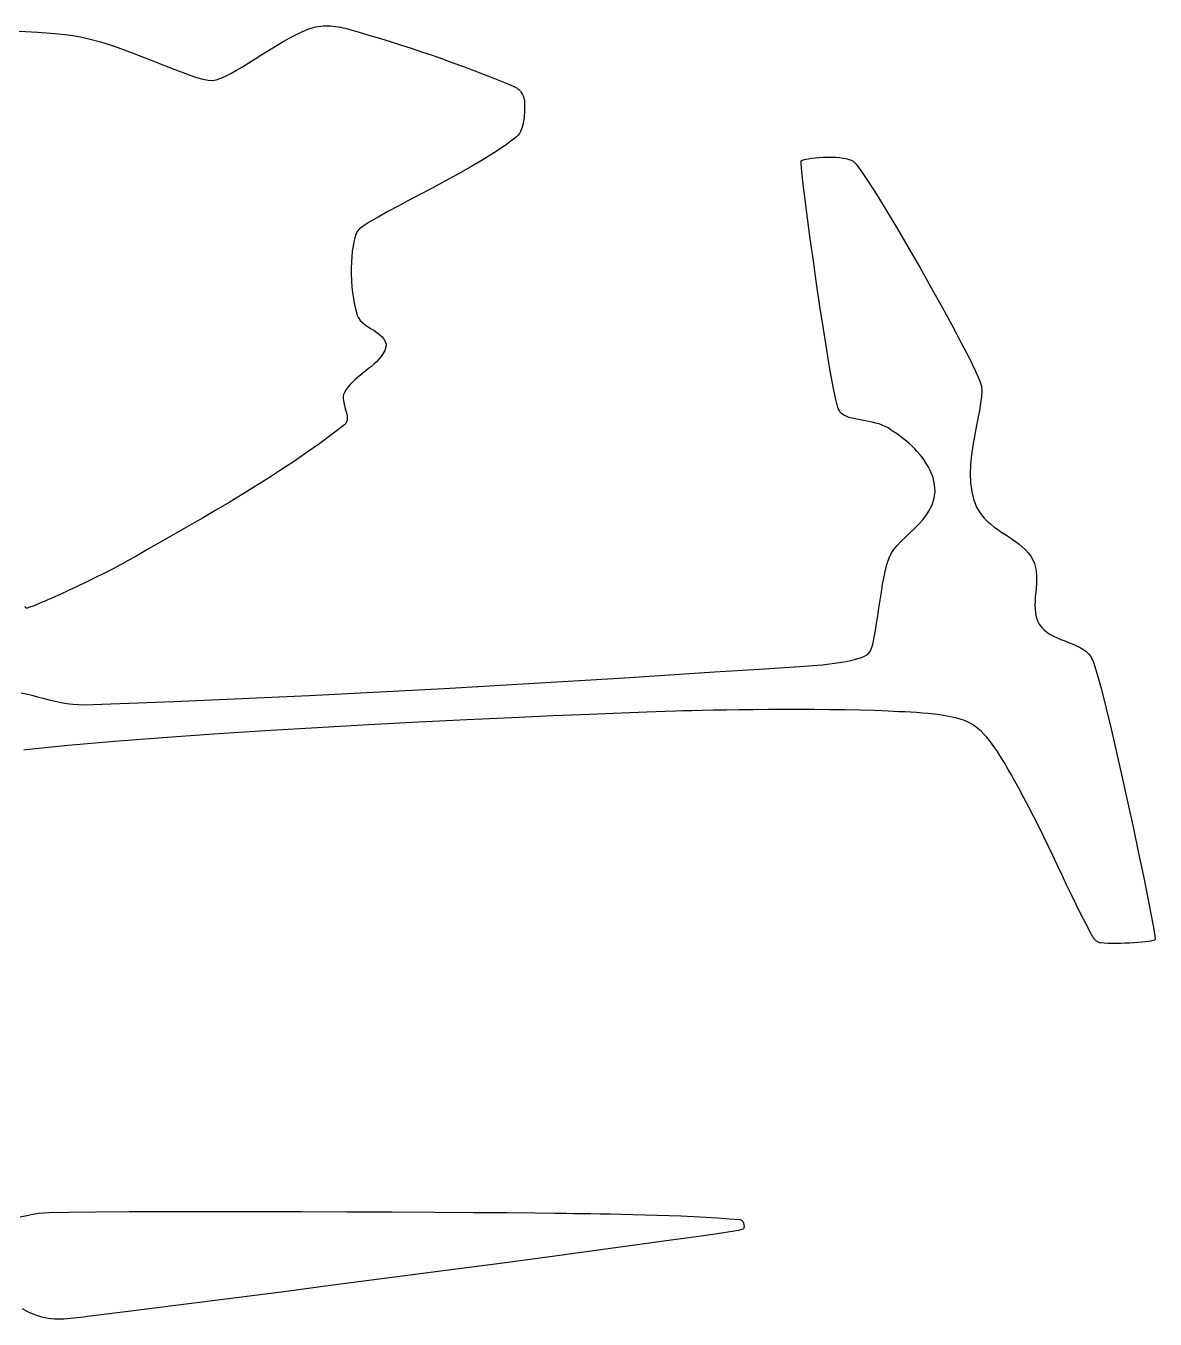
# Model space of a CAD drawing. Extents: x 29 to 1430, y 34 to 1434.
# Drawn here: x 791.5 to 967, y 841.5 to 1042.5 of the extents above; entities that cross this region are included whole.
import ezdxf

# ---------------------------------------------------------------- set-up
doc = ezdxf.new("R2010")
doc.units = 0
doc.header["$MEASUREMENT"] = 0
doc.layers.get('0').update_dxf_attribs({"linetype": 'CONTINUOUS'})

msp = doc.modelspace()

# ---------------------------------------------------------------- linework, layer by layer
at = {"color": 0, "true_color": 0x000000}
for points in [[(790.45, 1041.67), (793.34, 1041.49), (796.04, 1041.27), (798.5, 1041), (799.97, 1040.76), (801.51, 1040.41), (803.11, 1039.97), (804.74, 1039.46), (806.38, 1038.9), (808.03, 1038.29), (809.65, 1037.67), (811.24, 1037.04), (812.78, 1036.42), (814.24, 1035.84), (815.61, 1035.31), (816.88, 1034.84), (818.01, 1034.46), (819.01, 1034.18), (819.84, 1034.02), (820.5, 1034), (821.1, 1034.11), (821.79, 1034.34), (822.54, 1034.67), (823.36, 1035.08), (824.24, 1035.57), (825.16, 1036.12), (826.13, 1036.72), (827.14, 1037.35), (828.17, 1038), (829.21, 1038.65), (830.28, 1039.31), (831.34, 1039.94), (832.41, 1040.54), (833.46, 1041.09), (834.49, 1041.58), (835.5, 1042), (835.85, 1042.12), (836.22, 1042.23), (836.58, 1042.31), (836.96, 1042.38), (837.33, 1042.42), (837.71, 1042.46), (838.09, 1042.47), (838.48, 1042.47), (838.86, 1042.45), (839.25, 1042.43), (839.63, 1042.38), (840.01, 1042.33), (840.39, 1042.26), (840.77, 1042.18), (841.14, 1042.1), (841.5, 1042), (843.15, 1041.53), (844.8, 1041.05), (846.45, 1040.55), (848.1, 1040.04), (849.74, 1039.52), (851.38, 1038.99), (853.01, 1038.45), (854.64, 1037.9), (856.26, 1037.33), (857.88, 1036.75), (859.5, 1036.16), (861.11, 1035.55), (862.72, 1034.93), (864.32, 1034.3), (865.91, 1033.66), (867.5, 1033), (867.66, 1032.92), (867.82, 1032.82), (867.97, 1032.71), (868.11, 1032.59), (868.25, 1032.45), (868.37, 1032.3), (868.48, 1032.14), (868.59, 1031.97), (868.68, 1031.8), (868.76, 1031.62), (868.83, 1031.43), (868.89, 1031.25), (868.94, 1031.06), (868.97, 1030.87), (868.99, 1030.68), (869, 1030.5), (869, 1030.14), (869, 1029.77), (868.99, 1029.39), (868.98, 1029), (868.96, 1028.62), (868.92, 1028.23), (868.88, 1027.85), (868.81, 1027.47), (868.74, 1027.1), (868.64, 1026.75), (868.52, 1026.41), (868.37, 1026.08), (868.2, 1025.77), (868, 1025.49), (867.77, 1025.23), (867.5, 1025), (866, 1023.9), (864.33, 1022.8), (862.54, 1021.68), (860.65, 1020.57), (858.71, 1019.46), (856.73, 1018.38), (854.77, 1017.33), (852.84, 1016.31), (850.99, 1015.33), (849.25, 1014.41), (847.66, 1013.56), (846.24, 1012.77), (845.03, 1012.06), (844.06, 1011.44), (843.37, 1010.92), (843, 1010.5), (842.8, 1010.08), (842.63, 1009.55), (842.47, 1008.93), (842.34, 1008.23), (842.23, 1007.45), (842.15, 1006.62), (842.1, 1005.74), (842.07, 1004.81), (842.07, 1003.87), (842.11, 1002.91), (842.17, 1001.95), (842.27, 1000.99), (842.4, 1000.06), (842.56, 999.16), (842.76, 998.3), (843, 997.5), (843.19, 997.09), (843.47, 996.72), (843.83, 996.37), (844.24, 996.04), (844.68, 995.72), (845.15, 995.42), (845.61, 995.12), (846.06, 994.81), (846.48, 994.5), (846.85, 994.16), (847.14, 993.81), (847.36, 993.43), (847.47, 993.01), (847.45, 992.56), (847.31, 992.06), (847, 991.5), (846.69, 991.07), (846.35, 990.67), (845.98, 990.29), (845.59, 989.92), (845.19, 989.57), (844.77, 989.22), (844.35, 988.88), (843.92, 988.55), (843.5, 988.21), (843.08, 987.87), (842.68, 987.52), (842.29, 987.15), (841.92, 986.77), (841.58, 986.37), (841.27, 985.95), (841, 985.5), (840.88, 985.21), (840.82, 984.91), (840.82, 984.58), (840.85, 984.25), (840.91, 983.9), (841, 983.55), (841.09, 983.19), (841.19, 982.84), (841.29, 982.49), (841.37, 982.15), (841.42, 981.82), (841.44, 981.51), (841.42, 981.22), (841.34, 980.95), (841.21, 980.71), (841, 980.5), (839.1, 979.04), (837.17, 977.61), (835.21, 976.22), (833.23, 974.86), (831.23, 973.53), (829.22, 972.22), (827.18, 970.94), (825.13, 969.68), (823.07, 968.44), (821, 967.21), (818.93, 965.99), (816.84, 964.79), (814.76, 963.59), (812.67, 962.39), (810.58, 961.2), (808.5, 960), (807.42, 959.39), (806.23, 958.75), (804.95, 958.08), (803.62, 957.4), (802.24, 956.71), (800.86, 956.04), (799.48, 955.38), (798.14, 954.74), (796.85, 954.15), (795.65, 953.61), (794.55, 953.13), (793.58, 952.72), (792.77, 952.39), (792.14, 952.15), (791.71, 952.02), (791.5, 952), (791.39, 952.26)], [(790.75, 938.86), (791.56, 938.68), (792.42, 938.47), (793.3, 938.24), (794.21, 938.01), (795.12, 937.78), (796.05, 937.56), (796.97, 937.36), (797.89, 937.2), (798.79, 937.08), (799.66, 937.01), (800.5, 937), (807.51, 937.24), (814.51, 937.5), (821.52, 937.79), (828.52, 938.1), (835.52, 938.43), (842.52, 938.78), (849.52, 939.15), (856.52, 939.53), (863.52, 939.93), (870.52, 940.34), (877.52, 940.77), (884.52, 941.2), (891.51, 941.64), (898.51, 942.09), (905.5, 942.54), (912.5, 943), (913.16, 943.04), (913.85, 943.1), (914.57, 943.16), (915.31, 943.22), (916.05, 943.3), (916.8, 943.39), (917.55, 943.49), (918.27, 943.6), (918.98, 943.72), (919.64, 943.85), (920.27, 944.01), (920.85, 944.17), (921.37, 944.35), (921.83, 944.55), (922.21, 944.77), (922.5, 945), (922.74, 945.35), (922.96, 945.9), (923.16, 946.63), (923.35, 947.51), (923.54, 948.51), (923.71, 949.61), (923.89, 950.78), (924.07, 952), (924.25, 953.25), (924.45, 954.49), (924.65, 955.71), (924.87, 956.87), (925.12, 957.96), (925.38, 958.94), (925.68, 959.8), (926, 960.5), (926.4, 961.12), (926.91, 961.73), (927.5, 962.35), (928.15, 962.99), (928.84, 963.64), (929.54, 964.31), (930.23, 965.01), (930.88, 965.75), (931.47, 966.52), (931.98, 967.34), (932.39, 968.21), (932.67, 969.13), (932.79, 970.12), (932.73, 971.17), (932.48, 972.3), (932, 973.5), (931.74, 974.01), (931.44, 974.5), (931.13, 974.98), (930.79, 975.45), (930.42, 975.9), (930.04, 976.33), (929.64, 976.76), (929.22, 977.16), (928.78, 977.56), (928.34, 977.94), (927.88, 978.31), (927.42, 978.67), (926.94, 979.02), (926.46, 979.36), (925.98, 979.68), (925.5, 980), (925.06, 980.25), (924.6, 980.45), (924.1, 980.63), (923.58, 980.77), (923.04, 980.9), (922.5, 981.01), (921.95, 981.11), (921.41, 981.2), (920.88, 981.3), (920.37, 981.4), (919.88, 981.52), (919.41, 981.65), (918.99, 981.81), (918.61, 982), (918.28, 982.23), (918, 982.5), (917.71, 983.19), (917.35, 984.61), (916.93, 986.64), (916.46, 989.2), (915.96, 992.16), (915.44, 995.42), (914.91, 998.89), (914.38, 1002.44), (913.88, 1005.98), (913.41, 1009.4), (912.98, 1012.6), (912.61, 1015.46), (912.32, 1017.89), (912.11, 1019.78), (912, 1021.02), (912, 1021.5)], [(912, 1021.5), (912.12, 1021.58), (912.36, 1021.66), (912.7, 1021.74), (913.12, 1021.82), (913.62, 1021.89), (914.18, 1021.96), (914.78, 1022.01), (915.42, 1022.06), (916.07, 1022.08), (916.73, 1022.08), (917.37, 1022.06), (918, 1022.02), (918.59, 1021.94), (919.13, 1021.83), (919.6, 1021.68), (920, 1021.5), (920.53, 1020.96), (921.37, 1019.82), (922.49, 1018.15), (923.83, 1016.04), (925.35, 1013.58), (926.99, 1010.84), (928.71, 1007.9), (930.47, 1004.86), (932.21, 1001.79), (933.89, 998.77), (935.46, 995.9), (936.87, 993.24), (938.08, 990.89), (939.03, 988.93), (939.69, 987.44), (940, 986.5), (940.06, 985.78), (940.01, 984.89), (939.88, 983.87), (939.68, 982.72), (939.44, 981.46), (939.17, 980.13), (938.91, 978.73), (938.66, 977.28), (938.46, 975.81), (938.32, 974.34), (938.27, 972.88), (938.32, 971.46), (938.49, 970.09), (938.82, 968.79), (939.31, 967.59), (940, 966.5), (940.43, 965.99), (940.9, 965.52), (941.4, 965.08), (941.93, 964.66), (942.48, 964.26), (943.04, 963.88), (943.62, 963.5), (944.19, 963.12), (944.76, 962.74), (945.31, 962.35), (945.85, 961.95), (946.35, 961.52), (946.83, 961.07), (947.27, 960.58), (947.66, 960.06), (948, 959.5), (948.25, 958.93), (948.42, 958.34), (948.53, 957.72), (948.58, 957.09), (948.58, 956.45), (948.55, 955.79), (948.5, 955.13), (948.44, 954.47), (948.38, 953.8), (948.34, 953.15), (948.32, 952.5), (948.34, 951.86), (948.4, 951.24), (948.53, 950.63), (948.72, 950.05), (949, 949.5), (949.34, 949.03), (949.74, 948.61), (950.19, 948.25), (950.69, 947.93), (951.22, 947.64), (951.78, 947.38), (952.36, 947.14), (952.95, 946.92), (953.54, 946.69), (954.12, 946.46), (954.69, 946.21), (955.24, 945.94), (955.75, 945.65), (956.22, 945.31), (956.64, 944.93), (957, 944.5), (957.41, 943.6), (957.95, 941.92), (958.6, 939.56), (959.35, 936.64), (960.16, 933.28), (961.02, 929.6), (961.89, 925.71), (962.77, 921.73), (963.63, 917.77), (964.43, 913.95), (965.17, 910.39), (965.81, 907.2), (966.34, 904.5), (966.73, 902.41), (966.96, 901.03), (967, 900.5), (966.89, 900.42), (966.66, 900.35), (966.34, 900.28), (965.94, 900.21), (965.46, 900.15), (964.92, 900.09), (964.33, 900.04), (963.69, 899.99), (963.03, 899.96), (962.35, 899.93), (961.66, 899.91), (960.98, 899.9), (960.31, 899.91), (959.66, 899.92), (959.06, 899.95), (958.5, 900), (958.37, 900.02), (958.25, 900.06), (958.13, 900.11), (958.02, 900.18), (957.91, 900.25), (957.8, 900.34), (957.7, 900.44), (957.61, 900.54), (957.52, 900.65), (957.43, 900.77), (957.35, 900.89), (957.28, 901.01), (957.2, 901.14), (957.13, 901.26), (957.06, 901.38), (957, 901.5), (956.22, 902.99), (955.46, 904.48), (954.72, 905.98), (953.98, 907.49), (953.25, 909), (952.53, 910.52), (951.81, 912.03), (951.09, 913.55), (950.37, 915.06), (949.64, 916.57), (948.9, 918.08), (948.15, 919.58), (947.39, 921.08), (946.61, 922.56), (945.82, 924.04), (945, 925.5), (944.67, 926.09), (944.32, 926.69), (943.97, 927.3), (943.62, 927.91), (943.25, 928.53), (942.87, 929.13), (942.49, 929.73), (942.09, 930.32), (941.68, 930.89), (941.27, 931.43), (940.84, 931.95), (940.39, 932.44), (939.94, 932.89), (939.47, 933.31), (938.99, 933.68), (938.5, 934), (937.96, 934.28), (937.35, 934.53), (936.68, 934.76), (935.96, 934.95), (935.18, 935.13), (934.37, 935.28), (933.52, 935.41), (932.64, 935.52), (931.74, 935.62), (930.83, 935.7), (929.92, 935.77), (929, 935.83), (928.1, 935.88), (927.21, 935.92), (926.34, 935.96), (925.5, 936), (923.38, 936.08), (921.15, 936.14), (918.84, 936.19), (916.46, 936.22), (914.06, 936.24), (911.65, 936.25), (909.25, 936.25), (906.9, 936.24), (904.61, 936.22), (902.41, 936.2), (900.33, 936.17), (898.38, 936.13), (896.6, 936.1), (895.01, 936.07), (893.64, 936.03), (892.5, 936), (890.85, 935.95), (887.99, 935.84), (884.05, 935.69), (879.16, 935.49), (873.44, 935.25), (867.02, 934.97), (860.02, 934.64), (852.56, 934.27), (844.77, 933.86), (836.78, 933.42), (828.7, 932.93), (820.67, 932.41), (812.81, 931.86), (805.25, 931.27), (798.1, 930.65), (791.5, 930), (791.17, 929.92)], [(790.64, 857.44), (791.63, 857.67), (792.59, 857.86), (793.5, 858), (795.14, 858.1), (798.16, 858.17), (802.36, 858.23), (807.55, 858.26), (813.52, 858.28), (820.09, 858.28), (827.06, 858.28), (834.24, 858.26), (841.42, 858.23), (848.41, 858.2), (855.02, 858.16), (861.05, 858.12), (866.31, 858.09), (870.6, 858.05), (873.73, 858.02), (875.5, 858), (876.6, 857.98), (877.86, 857.96), (879.25, 857.94), (880.76, 857.92), (882.37, 857.89), (884.08, 857.85), (885.85, 857.81), (887.68, 857.77), (889.56, 857.71), (891.45, 857.65), (893.36, 857.57), (895.26, 857.49), (897.15, 857.39), (898.99, 857.27), (900.78, 857.14), (902.5, 857), (902.6, 856.98), (902.68, 856.94), (902.76, 856.88), (902.84, 856.81), (902.9, 856.72), (902.96, 856.62), (903.01, 856.51), (903.05, 856.39), (903.08, 856.27), (903.1, 856.15), (903.11, 856.03), (903.11, 855.91), (903.1, 855.79), (903.08, 855.69), (903.04, 855.59), (903, 855.5), (902.19, 855.32), (899.95, 854.97), (896.44, 854.45), (891.79, 853.8), (886.16, 853.02), (879.7, 852.14), (872.55, 851.18), (864.85, 850.15), (856.76, 849.09), (848.43, 847.99), (840, 846.9), (831.61, 845.81), (823.42, 844.76), (815.58, 843.76), (808.22, 842.84), (801.5, 842), (801, 841.94), (800.5, 841.87), (800, 841.81), (799.49, 841.74), (798.98, 841.69), (798.47, 841.63), (797.96, 841.59), (797.46, 841.56), (796.95, 841.54), (796.45, 841.54), (795.94, 841.56), (795.45, 841.6), (794.95, 841.66), (794.46, 841.74), (793.98, 841.86), (793.5, 842), (792.64, 842.32), (791.8, 842.7), (790.98, 843.12)]]:
    msp.add_lwpolyline(points, dxfattribs=at)

doc.saveas('drawing.dxf')
